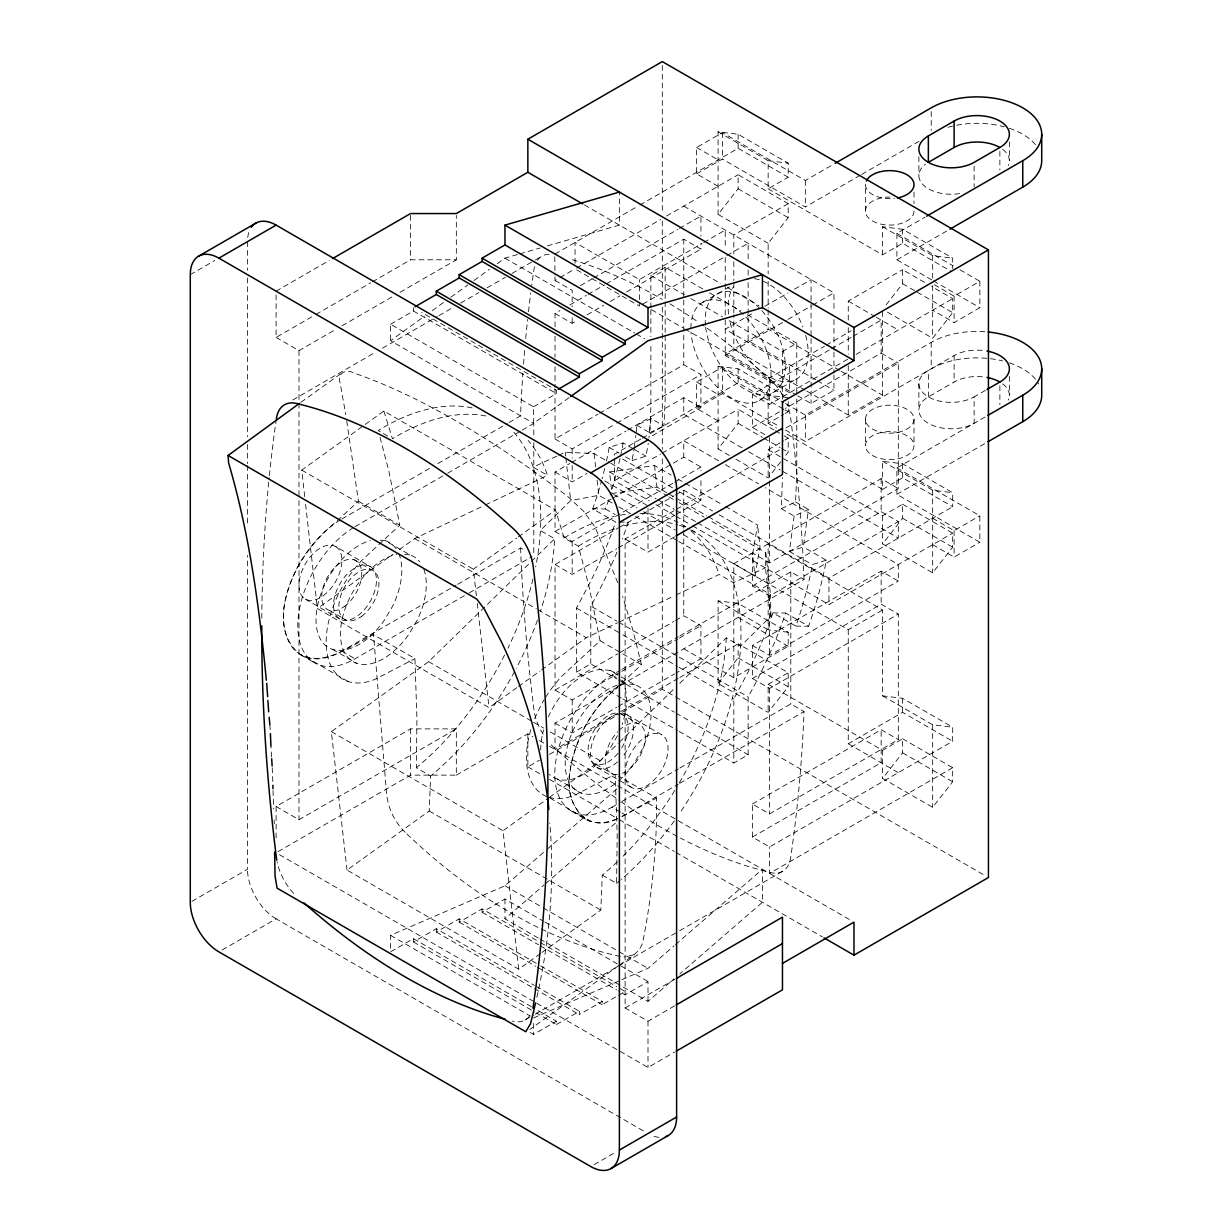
<?xml version="1.0" encoding="UTF-8"?>
<svg xmlns="http://www.w3.org/2000/svg" width="1232" height="1232" viewBox="0 0 1232 1232"><rect width="100%" height="100%" fill="white"/><g stroke="black" fill="none" stroke-linecap="round" stroke-linejoin="round"><path stroke-width="0.75" stroke-dasharray="5 3.75" d="M679.756 683.283L726.326 637.853L740.632 646.122L770.939 616.185L765.457 567.86L765.734 552.691L710.741 520.936M679.895 767.998L790.805 703.965L804.003 711.588L803.757 718.641A1753.968 1012.658 60 0 1 790.79 856.918A40.471 23.362 60 0 1 769.584 872.348L752.29 867.682A543.112 313.575 60 0 1 680.464 838.053M540.386 953.583L518.672 969.184L347.039 870.085L429.198 810.995L430.646 776.006L416.339 767.752L416.94 718.995L414.938 658.596L373.542 634.696C350.304 645.245 320.351 671.163 295.095 650.681C284.407 639.177 282.374 623.007 283.961 607.961C288.966 573.804 309.463 543.558 335.843 521.968M541.926 952.459L600.831 910.094L602.294 875.105A222.515 128.467 -60 0 0 617.879 861.276M602.294 875.105L616.601 883.359L617.201 834.603L615.184 774.204L575.667 794.763A80.912 46.724 -60 0 1 548.409 797.15M636.313 431.816L636.821 425.225L651.066 418.572L663.94 426.01L665.172 399.368L665.172 334.257M636.821 425.225L649.695 432.663L650.866 407.361L650.866 344.298M651.066 418.572L648.941 437.945M794.163 516.069L789.389 551.443L803.341 547.008L808.408 509.417L794.163 516.069L781.288 508.647L782.459 477.6M781.288 508.647L795.533 501.978L796.765 475.336L796.765 396.827M634.449 446.384L635.835 435.45M683.483 534.78L755.016 576.068L752.567 554.523L757.526 524.986L724.308 505.813M755.016 576.068L759.975 546.531L757.526 524.986M632.925 448.617L623.115 442.95L609.162 447.385L608.423 451.651A298.421 172.295 -60 0 1 606.452 461.03M623.115 442.95L622.268 447.786A318.657 183.984 -60 0 1 620.389 456.779M625.502 456.826L632.047 460.599L634.218 448.202M632.047 460.599L645.999 456.163L648.278 443.197M826.241 560.221L812.273 564.656L811.534 568.922A298.421 172.295 -60 0 1 797.982 620.035L795.841 626.087L772.957 612.874L769.03 624.008A298.421 172.295 -60 0 1 746.546 674.997L733.825 698.914L733.825 762.993L748.132 754.739L748.132 696.927A318.657 183.984 -60 0 0 781.565 624.763L785.693 613.043L808.577 626.256L810.918 619.634A318.657 183.984 -60 0 0 825.394 565.041L826.241 560.221L803.341 547.008M536.829 997.381C549.765 940.355 554.77 881.265 549.811 822.945M621.205 697.974L576.484 672.148L576.484 608.084L589.204 584.153A298.421 172.295 -60 0 0 611.688 533.163L615.615 522.029L592.731 508.816L594.871 502.779A298.421 172.295 -60 0 0 601.601 480.495M592.731 508.816L605.466 508.985L607.807 502.363A318.657 183.984 -60 0 0 609.594 496.866M617.448 735.735L609.455 749.41A60.691 35.035 -60 0 1 549.364 774.358M768.152 243.289L718.087 214.383L738.122 188.773L738.122 174.744L788.187 203.65L788.187 217.679L768.152 243.289L768.152 273.827M729.39 455.44L718.087 448.925L738.122 423.315L738.122 409.286L773.65 429.783M886.116 304.828L902.609 283.745L902.609 269.716L925.217 282.759M735.858 459.182L768.152 477.816L781.119 461.261M785.831 455.239L788.187 452.221L788.187 438.176L781.719 434.449M887.425 312.143L932.655 338.261L952.675 312.651L952.675 298.621L931.685 286.486M718.087 683.452L738.122 657.857L738.122 643.812L788.187 672.718L788.187 686.763L768.152 712.358L718.087 683.452L718.087 600.877L738.122 603.357L788.187 632.247L788.187 646.292L733.825 677.677L683.76 648.771M902.609 504.242L952.675 533.148L952.675 547.193L932.655 572.788L882.589 543.882L902.609 518.287L902.609 504.242L882.589 515.808L768.152 449.742L768.152 477.816M902.609 738.784L952.675 767.69L952.675 781.735L932.655 807.33L882.589 778.424L902.609 752.829L902.609 738.784L882.589 750.35L768.152 684.284L768.152 712.358M612.135 503.01L598.814 495.31L570.678 500.562L540.371 530.499L554.677 538.754A222.515 128.467 -60 0 1 540.417 611.426M347.039 870.085L331.346 731.654L428.644 661.676L530.022 562.808M531.392 561.469L554.677 538.754M549.333 797.427L600.292 760.775L618.11 743.404M619.48 742.08L674.274 688.626M620.558 684.237C593.254 706.167 574.358 738.168 569.738 772.957C563.809 801.847 585.708 835.05 617.309 818.803M621.96 682.944L641.456 664.664L632.771 629.706L622.637 596.534M380.072 437.375L388.865 471.178L399.815 525.155L361.946 560.252A80.912 46.724 -60 0 0 326.588 649.972A80.912 46.724 -60 0 0 375.421 679.155L414.938 658.596M365.273 424.409L383.876 411.041L555.524 510.14L564.102 537.922L578.393 546.176L589.127 586.802L600.076 640.763L562.208 675.86A80.912 46.724 -60 0 0 545.021 698.282M337.245 520.674L358.435 501.255L346.331 418.264M531.516 1006.821L413.413 938.645L390.529 951.859L390.529 935.334L504.966 885.793L545.514 850.665M546.962 849.402L617.94 787.941M538.23 938.029L504.966 918.826L544.067 884.946M545.514 883.698L617.94 820.974M533.564 1017.925L648.001 968.367L674.073 945.791M675.521 944.528L762.439 869.268L762.439 902.301L679.864 973.804M539.893 938.984L648.001 1001.4L674.073 978.824M353.168 372.772C345.807 368.199 336.598 374.282 340.109 382.798L345.761 414.537M619.819 964.81C629.013 958.08 641.887 952.105 643.32 939.277C652.313 892.8 657.118 845.46 656.579 798.105L618.495 776.114M533.795 434.942L533.795 423.454L390.529 340.725L424.547 316.177M432.278 310.603L444.66 301.671M450.835 297.205L467.852 284.931M474.043 280.465L489.504 269.3M497.235 263.725L504.966 258.15L517.887 254.423M569.138 397.643L533.564 423.315L533.564 406.791L390.529 324.216L390.529 340.725M300.947 402.325L342.804 372.218M304.735 496.665L301.717 470.116L363.733 425.533M516.855 687.656L489.042 707.661L317.409 608.562L393.085 554.138M399.26 549.688L414.707 538.584L483.683 505.751M476.368 595.764L473.365 569.215L516.778 538.014M518.318 536.89L555.524 510.14M518.395 686.547L540.016 671.009M541.556 669.885L586.355 637.683L617.401 622.899M518.672 969.184L502.995 830.753L547.778 798.536M618.264 965.934L529.914 1029.398M190.282 274.659L214.799 260.506M276.107 291.183L329.221 260.506M276.107 294.879L276.107 337.429L314.283 315.392M315.946 314.422L370.724 282.806M372.372 281.835L410.564 259.798L456.333 259.798L456.333 215.4M276.107 337.429L298.991 350.643L335.427 329.606M342.049 325.772L393.393 296.142M400.015 292.307L456.333 259.798M390.529 324.216L413.413 311.003L556.464 393.578L556.464 390.282L421.729 312.497M718.087 186.294L696.634 173.912L696.634 147.486L722.383 132.625L805.343 180.519L833.494 164.272M292.785 400L375.837 352.044M382.49 348.209L437.298 316.562M438.962 315.608L452.252 307.938M460.552 303.134L478.832 292.585M487.133 287.795L505.413 277.246M512.05 273.412L533.641 260.938M535.304 259.983L541.957 256.148M555.031 254.023L638.253 205.96M639.885 205.02L738.122 148.317L788.187 177.223L788.187 163.178L738.122 134.273L718.087 131.793L718.087 214.383M696.634 173.912L722.383 159.051L805.343 206.945L859.998 175.391M554.985 276.815L555.031 280.449L558.327 278.54M559.975 277.585L574.836 269.007M576.484 268.052L660.66 219.465M666.527 216.062L738.122 174.744M580.441 285.593L591.991 278.925M593.639 277.97L677.816 229.368M679.463 228.413L700.931 216.031L700.931 236.221M718.087 131.793L768.152 160.699L768.152 188.773L788.187 177.223M555.031 326.788L555.031 313.482L559.975 310.618M569.877 304.905L586.386 295.372M588.034 294.417L604.542 284.9M606.19 283.945L683.76 239.162L700.931 249.064L700.931 243.566M575.051 263.217L575.051 242.458L639.423 279.618L702.132 243.412M703.78 242.458L725.248 230.076L725.248 248.941M650.866 307.985L650.866 275.491L665.172 267.236L702.995 289.073M555.031 313.482L572.187 323.385L577.146 320.536M587.048 314.807L603.557 305.29M610.148 301.47L620.05 295.757M626.657 291.938L700.931 249.064M788.187 203.65L733.825 235.019L733.825 254.023M861.661 174.436L919.626 140.972M642.719 304.135L725.248 256.502L725.248 315.731M726.88 255.548L748.132 243.289L748.132 262.385M702.64 302.41L730.022 286.609M533.564 406.791L556.464 393.578M341.803 519.057L431.215 467.452M437.837 463.617L507.368 423.485M509.016 422.53L520.612 415.831L520.843 408.778A1753.968 1012.658 60 0 1 522.876 373.373M355.001 526.68L446.061 474.104M447.709 473.15L520.551 431.092M522.214 430.137L533.795 423.454M751.643 313.929L725.248 329.175L789.604 366.335L789.604 392.762L725.248 355.601L725.248 317.64M764.856 306.306L787.956 292.954M794.563 289.15L811.072 279.618L811.072 336.613M931.731 279.91L896.896 259.798L896.896 233.372L925.047 217.125M555.031 389.558L555.031 439.008L597.936 414.229M599.584 413.274L683.76 364.687L700.931 374.59L700.931 407.623L649.757 437.16M768.152 188.773L882.589 254.839L902.609 243.289L951.058 271.256M839.469 370.339L768.152 329.175L725.248 353.938L796.211 394.918M725.248 355.601L786.309 320.335M787.956 319.381L811.072 306.044M812.704 305.105L833.956 292.831L833.956 311.942M896.896 259.798L948.24 230.153M555.031 439.008L572.187 448.91L615.107 424.147M616.755 423.192L700.931 374.59M718.087 420.836L696.634 408.454L696.634 382.028L722.383 367.167L783.768 402.602M848.263 320.089L848.263 301.085L902.609 269.716M672.872 483.283L572.187 541.418L555.031 531.5L555.031 472.041L569.877 463.463M571.525 462.508L625.995 431.061M627.642 430.107L683.76 397.72L700.931 407.623M729.159 320.69L782.459 351.474L796.765 343.204L796.765 394.918M640.732 439.085L614.398 454.285L614.398 480.711L649.326 500.87M642.38 438.13L738.122 382.844L783.336 408.962M696.634 408.454L722.383 393.593L778.793 426.164M555.031 472.041L572.187 481.943L587.048 473.381M684.746 328.913L769.584 377.901L824.531 346.161M826.164 345.237L851.143 330.807M764.903 434.65L752.413 427.442L752.413 394.409L829.998 349.626M831.646 348.671L851.451 337.245M853.098 336.29L881.157 320.089L881.157 353.122L785.431 408.393M614.398 480.711L660.475 454.1M662.123 453.145L738.122 409.286M759.282 400.523L796.473 379.056M934.303 284.7L954.107 296.142L979.856 281.266L979.856 307.692L954.107 322.568L932.655 310.171M340.325 519.935A80.881 44.876 -58.1 0 0 300.716 561.392C284.731 588.573 271.41 632.278 300.716 654.839A80.881 48.464 -61.9 0 0 341.803 651.189L456.04 585.246M457.703 584.291L520.612 547.963L525.556 550.827M752.413 394.409L769.584 404.327L847.816 359.143M856.132 354.354L952.675 298.621M555.031 531.5L611.149 499.099M612.797 498.144L683.76 457.18L700.931 467.082L700.931 470.763M752.413 427.442L783.783 409.332M353.522 527.558A80.912 46.724 -60 0 0 297.79 626.641A80.912 46.724 -60 0 0 355.001 658.812L467.575 593.824M469.238 592.869L532.147 556.541M718.087 448.925L718.087 366.335L768.152 395.241L768.152 423.315L783.552 414.429M785.092 413.536L788.187 411.75L788.187 397.72L768.152 395.241M674.52 482.328L700.931 467.082M797.859 395.872L811.072 403.495L833.956 390.282L833.956 374.99M785.431 403.557L805.343 415.061L931.223 342.388A64.726 37.376 0 0 1 986.385 331.839M786.093 427.827L898.313 363.024L898.313 488.55L769.584 562.885L752.413 552.968L752.413 586.001L769.584 595.918L898.313 521.583L898.313 538.107L781.889 470.886M620.05 672.333L572.187 699.976L555.031 690.059L555.031 564.533L617.74 528.328M619.388 527.373L673.858 495.926M675.506 494.971L683.76 490.213L700.931 500.115L700.931 478.093M768.152 449.742L783.552 440.856M785.092 439.963L788.187 438.176M674.566 1005.882L648.001 1021.22L625.117 1008.007L625.117 538.923L674.797 510.248M676.46 509.293L780.795 449.049M555.031 564.533L572.187 574.451L616.755 548.717M618.402 547.763L674.52 515.361M676.168 514.406L700.931 500.115M806.791 391.114L848.263 415.061L882.589 395.241L882.589 311.265M785.431 429.983L805.343 441.487L954.107 355.601A32.371 18.68 0 0 1 985.369 350.766M625.117 538.923L648.001 552.136L674.566 536.813M985.4 390.39L974.127 396.889L974.127 423.315A32.371 18.68 0 0 1 928.358 423.315A32.371 18.68 0 0 1 928.358 396.889L954.107 382.028A32.371 18.68 0 0 1 985.369 377.192M276.107 837.96L276.107 806.498L410.564 728.882L456.333 728.882L456.333 775.128L410.564 775.128L276.107 852.744M896.896 467.914L979.856 515.808L979.856 542.234L896.896 494.34L896.896 467.914L986.324 416.277M733.825 677.677L733.825 563.717L881.157 478.647L898.313 488.55M276.107 806.498L298.991 819.711L456.333 728.882M882.589 489.381L902.609 477.816L952.675 506.722L952.675 492.692L902.609 463.786L882.589 461.307L882.589 489.381L784.738 432.894M576.484 672.148L590.79 663.894L617.016 679.032M555.031 690.059L617.74 653.853M619.388 652.898L673.858 621.452M675.506 620.497L683.76 615.738L700.931 625.64L700.931 658.689L676.168 672.98M191.915 901.362L247.493 869.268L247.493 555.447M896.896 494.34L986.324 442.704M752.413 586.001L881.157 511.68L898.313 521.583M620.25 811.95L612.011 807.191A80.912 46.724 -60 0 1 554.8 774.158A80.912 46.724 -60 0 1 612.011 675.059L620.281 670.285M621.944 669.33L678.231 636.821M679.895 635.866L790.805 571.833L804.003 579.456L619.388 685.931M621.698 671.378L677.816 638.992M679.463 638.037L700.931 625.64M456.333 775.128L527.85 733.825L532.84 736.721M678.154 678.432L555.031 749.518L555.031 723.092L617.74 686.886M719.18 514.776L828.951 578.162L952.675 506.722M555.031 723.092L572.187 733.009L616.755 707.276M618.402 706.321L674.52 673.935M679.818 677.477L738.122 643.812M527.85 733.825L527.85 766.874L539.462 760.159M549.426 754.4L620.805 713.205M622.468 712.235L662.308 689.242L673.95 695.957M222.16 949.964L276.107 918.826L644.675 1131.623M788.187 632.247L768.152 629.783L768.152 543.897L882.589 609.963L882.589 695.849L902.609 698.328L952.675 727.219L952.675 741.264L769.584 846.969L752.413 837.067L752.413 804.034L769.584 813.936L898.313 739.616L898.313 614.09L769.584 688.411L752.413 678.493L752.413 645.46L881.157 571.14L898.313 581.057L898.313 564.533L765.257 487.718M932.655 518.287L954.107 530.669L979.856 515.808M692.569 525.848L828.951 604.589L952.675 533.148M752.413 645.46L769.584 655.378L898.313 581.057M932.655 544.713L954.107 557.095L979.856 542.234M752.413 678.493L881.157 604.173L898.313 614.09M733.825 563.717L848.263 629.783L882.589 609.963M768.152 684.284L788.187 672.718M612.011 807.191L620.281 802.417M621.944 801.462L678.231 768.968M621.898 816.616A80.881 44.876 -58.1 0 0 625.209 814.814L678.185 784.23M679.833 783.275L804.003 711.588M413.413 938.645L413.413 941.941L436.297 928.728L534.442 985.384M436.297 928.728L436.297 932.039L459.197 918.826L539.031 964.918M459.197 918.826L459.197 922.121L482.082 908.908L538.63 941.556M482.082 908.908L482.082 912.219L504.966 899.006L543.22 921.089M848.263 629.783L848.263 743.743L902.609 712.358L952.675 741.264M752.413 804.034L881.157 729.698L898.313 739.616M752.413 837.067L881.157 762.731L881.157 729.698M952.675 767.69L769.584 873.396L769.584 846.969M525.186 1019.927L533.502 1015.122M535.165 1014.167L678.016 931.685M679.679 930.73L782.659 871.27M530.237 1032.508L533.564 1034.433L556.464 1021.22L556.464 1024.531L536.505 1012.997M556.464 1024.531L579.348 1011.318L579.348 1014.614L602.232 1001.4L602.232 1004.711L616.939 996.211M618.572 995.271L625.117 991.498L618.464 987.648M648.001 1001.4L648.001 981.581L625.117 994.794L618.464 990.959M625.117 1008.007L674.797 979.317M536.767 1003.248L648.001 1067.466L674.566 1052.128M594.055 1164.687L615.307 1152.413M622.222 816.215L656.579 798.105M485.408 504.92L547.501 475.383A222.515 128.467 -60 0 0 528.158 440.517M619.126 622.083L674.304 595.811M676.029 594.994L719.149 574.482L733.456 582.736L765.457 567.86M649.695 432.663L663.94 426.01M556.787 456.148L533.194 467.113L547.501 475.383M558.466 455.378L565.211 452.236L594.086 453.592L609.085 462.246M633.772 954.785L623.946 957.033M519.735 253.884L540.032 248.017M547.408 245.892L619.388 225.117L619.388 192.084M666.943 492.831L656.979 487.071L611.965 493.478L609.532 471.933L654.546 465.527L671.147 475.121M619.249 522.075L628.351 522.199L624.224 533.918A318.657 183.984 -60 0 1 622.314 538.908M772.957 612.874L785.693 613.043M795.841 626.087L808.577 626.256M380.18 540.17L385.323 540.694L409.794 554.831A60.691 35.035 -60 0 1 419.773 561.854M404.65 554.308L409.794 554.831M618.864 780.641A60.691 35.035 -60 0 0 633.941 763.547L641.934 749.857A60.691 35.035 -60 0 0 634.526 684.576L610.056 670.439L600.4 669.453A60.691 35.035 -60 0 0 548.348 716.916M634.526 684.576L624.886 683.591A60.691 35.035 -60 0 0 565.38 759.066A60.691 35.035 -60 0 0 617.478 781.827M768.152 160.699L788.187 163.178M882.589 254.839L882.589 226.765L902.609 229.244L952.675 258.15L952.675 268.684M882.589 226.765L932.655 255.671L952.675 258.15M718.087 366.335L738.122 368.815L784.953 395.857M882.589 461.307L932.655 490.213L952.675 492.692M882.589 695.849L932.655 724.755L952.675 727.219M896.896 233.372L953.306 265.943M959.944 269.777L979.856 281.266M933.394 280.881L979.856 307.692M696.634 147.486L718.087 159.867M738.122 188.773L788.187 217.679M902.609 283.745L915.53 291.214M917.147 292.138L952.675 312.651M683.76 206.114L833.956 292.831M848.263 301.085L874.581 316.285M876.214 317.24L898.313 329.991M881.157 353.122L898.313 363.024M584.445 204.928L720.859 283.683M727.511 287.533L759.112 305.782M709.586 292.877L740.832 310.926M747.408 314.714L796.765 343.204M841.117 371.294L882.589 395.241M650.866 275.491L684.176 294.725M690.844 298.575L722.491 316.84M815.8 379.795L748.132 340.725L748.132 281.497M817.447 380.75L833.956 390.282M805.143 390.159L733.825 348.995L733.825 314.807M651.497 309.725L683.082 327.943M576.699 269.839L639.423 306.044L639.423 279.618M784.953 409.886L788.187 411.75M555.031 280.449L572.187 290.352L572.187 306.876M504.966 258.15L634.696 333.04M636.359 334.011L644.675 338.815M696.634 382.028L718.087 394.409M768.152 423.315L776.453 428.105M775.267 430.723L780.102 433.525M738.122 423.315L762.346 437.298M763.948 438.238L780.102 447.555M781.719 448.494L788.187 452.221M902.609 518.287L952.675 547.193M741.972 447.847L683.76 414.229L683.76 397.72M748.625 451.682L780.226 469.931M795.533 501.978L808.408 509.417M718.687 460.83L683.76 440.656L683.76 457.18M725.34 464.664L758.604 483.868M634.557 449.557L645.999 456.163M677.8 478.955L722.645 504.858M609.162 447.385L618.972 453.053M789.389 551.443L812.273 564.656M622.714 459.089L672.61 487.887M679.263 491.737L712.527 510.941M668.606 493.786L706.814 515.838M708.477 516.809L759.975 546.531M610.749 463.217L667.405 495.926M669.068 496.896L677.4 501.701M679.078 502.656L704.073 517.101M609.532 471.933L656.102 498.821M657.765 499.792L674.397 509.386M676.06 510.356L696.018 521.875M697.682 522.83L752.567 554.523M655.978 504.72L674.274 515.284M675.937 516.239L690.906 524.878M685.808 526.788L681.034 524.047A222.515 128.467 -60 0 1 685.408 526.819M692.168 530.468L695.341 532.301M604.835 480.973L648.001 505.89L648.001 552.136M613.628 494.448L636.913 507.892M643.566 511.727L675.167 529.976M618.803 506.86L633.802 515.515M635.466 516.47L677.138 540.525M678.801 541.495L770.462 594.409L770.939 616.185M605.466 508.985L615.276 514.653M718.087 600.877L768.152 629.783M788.187 646.292L738.122 617.386L738.122 603.357M387.68 436.066L378.147 430.569A222.515 128.467 -60 0 1 472.364 407.915M738.122 657.857L788.187 686.763M902.609 752.829L952.675 781.735M848.263 743.743L898.313 772.649M616.955 552.213A318.657 183.984 -60 0 1 590.79 606.082L617.016 621.236M618.649 622.175L677.646 656.24M679.294 657.18L748.132 696.927M576.484 608.084L621.205 633.895M622.853 634.85L677.508 666.404M679.171 667.359L733.825 698.914M358.435 501.255L399.815 525.155M600.076 640.763L641.456 664.664M301.717 470.116L473.365 569.215M414.707 538.584L536.351 608.824M538.03 609.778L586.355 637.683M675.613 696.927L985.107 875.613M612.011 675.059L620.25 679.818M621.898 680.772L625.209 682.682A80.881 48.464 -61.9 0 0 619.249 686.486M618.649 679.987L674.381 712.158M676.014 713.097L748.132 754.739M622.853 698.929L677.508 730.484M679.171 731.438L733.825 762.993M335.612 546.515A30.338 17.525 -60 0 1 326.003 593.516A30.338 17.525 -60 0 1 299.715 578.347A30.338 17.525 -60 0 1 335.612 546.515L370.17 566.474A30.338 17.525 -60 0 1 360.56 613.474A30.338 17.525 -60 0 1 334.272 598.305A30.338 17.525 -60 0 1 370.17 566.474M627.18 714.853L661.738 734.796A30.338 17.525 -60 0 1 652.128 781.812A30.338 17.525 -60 0 1 625.841 766.627A30.338 17.525 -60 0 1 661.738 734.796M354.061 559.744L371.232 569.661M620.435 713.544L637.606 723.446M428.644 661.676L531.978 721.336M533.641 722.291L543.635 728.066M550.304 731.916L600.292 760.775M329.406 610.425L346.577 620.327M595.78 764.21L612.951 774.127M305.274 599.075L339.832 619.018M596.842 767.397L631.4 787.356M539.493 740.555L547.824 745.36M549.487 746.33L852.313 921.166M341.803 651.189L355.001 658.812M621.898 812.904L625.209 814.814M332.486 649.295L356.957 663.432M557.218 779.04L581.689 793.177M527.85 766.874L542.835 775.513M549.487 779.363L617.725 818.756M619.388 819.727L674.274 851.404M675.937 852.375L822.36 936.89M305.936 657.149L348.148 681.527M550.026 798.074L590.621 821.513M300.716 654.839L314.545 662.816M571.556 811.195L585.385 819.188A80.881 44.876 -58.1 0 0 620.235 817.432M331.346 731.654L502.995 830.753M429.198 810.995L600.831 910.094M504.966 885.793L541.556 906.906M543.22 907.876L648.001 968.367M544.883 922.044L648.001 981.581M540.294 942.511L616.801 986.693M482.082 912.219L538.63 944.867M540.294 945.822L616.801 989.989M540.694 965.873L602.232 1001.4M459.197 922.121L535.704 966.288M537.368 967.259L602.232 1004.711M536.105 986.339L579.348 1011.318M436.297 932.039L532.778 987.725M534.442 988.68L579.348 1014.614M279.418 854.669L535.104 1002.278M538.168 1010.656L556.464 1021.22M413.413 941.941L534.842 1012.042M390.529 935.334L530.237 1016M585.385 819.188C557.48 795.98 571.448 753.491 585.385 725.756A80.881 48.464 -61.9 0 1 617.756 687.564M405.22 832.293C393.994 821.544 387.279 806.39 386.34 790.898L373.542 634.696M617.709 582.613L595.195 527.311L583.521 511.188L568.229 496.943A532.332 190.56 45.7 0 0 473.889 431.539A633.787 226.873 45.7 0 0 437.576 410.579A532.332 190.56 45.7 0 0 353.168 372.772M383.876 411.041L392.454 438.823A222.515 128.467 -60 0 1 486.671 416.17M765.734 552.691L770.462 594.409M654.546 465.527L656.979 487.071M594.086 453.592L595.58 466.866M597.089 480.141L598.814 495.31M565.211 452.236L565.627 455.963M565.842 457.811L570.678 500.562M477.231 603.357L489.042 707.661M305.582 504.258L317.409 608.562M269.839 724.632L270.332 731.839M271.548 756.879L270.932 746.038M272.241 767.813L272.873 783.598M273.027 790.544L273.735 808.962M274.151 820.019L274.289 823.7M804.003 579.456L803.757 572.11A1753.968 1012.658 60 0 0 790.79 418.865A40.471 23.362 60 0 0 787.202 404.589M520.612 547.963L520.843 555.309A1753.968 1012.658 60 0 0 533.81 708.554A40.471 23.362 60 0 0 544.76 736.767M554.785 256.81L554.97 274.998M1009.362 141.819L1009.362 160.699M1009.362 376.361L1009.362 395.241M999.876 151.259L999.876 170.139M999.876 385.801L999.876 404.681M974.127 166.12L974.127 186.894M954.107 296.142L954.107 322.568M954.107 355.601L954.107 382.028M954.107 530.669L954.107 557.095M932.655 255.671L932.655 278.139M932.655 285.639L932.655 338.261M932.655 490.213L932.655 572.788M932.655 724.755L932.655 807.33M931.223 111.619L931.223 130.5M931.223 342.388L931.223 368.815A64.726 37.376 0 0 1 1002.632 360.93M928.358 396.889L928.358 370.462A32.371 18.68 0 0 0 928.358 396.889A32.371 18.68 0 0 0 974.127 396.889M918.872 156.695L918.872 175.56M918.872 383.676L918.872 410.102M914.005 192.207L914.005 203.526M914.005 419.188A24.27 14.014 0 0 1 877.6 431.323A24.27 14.014 0 0 1 877.6 407.053A24.27 14.014 0 0 1 914.005 419.188L914.005 445.614A24.27 14.014 0 0 1 877.6 457.75A24.27 14.014 0 0 1 877.6 433.479A24.27 14.014 0 0 1 914.005 445.614M902.609 229.244L902.609 243.289M902.609 463.786L902.609 477.816M902.609 698.328L902.609 712.358M882.589 515.808L882.589 543.882M882.589 750.35L882.589 778.424M881.157 478.647L881.157 511.68M881.157 571.14L881.157 604.173M914.005 211.072A24.27 14.014 0 0 1 889.735 225.086A24.27 14.014 0 0 1 865.465 211.072L865.465 184.646A24.27 14.014 0 0 0 894.478 198.398M865.465 419.188L865.465 445.614M848.263 327.681L848.263 354.277M848.263 365.673L848.263 415.061M833.956 319.581L833.956 350.15M833.956 352.059L833.956 373.08M828.951 578.162L828.951 604.589M811.072 338.523L811.072 403.495M805.343 180.519L805.343 206.945M805.343 415.061L805.343 441.487M790.805 571.833L790.805 703.965M782.459 351.474L782.459 399.245M769.584 377.901L769.584 404.327M769.584 437.36L769.584 479.202M769.584 481.096L769.584 562.885M769.584 595.918L769.584 655.378M769.584 688.411L769.584 813.936M768.152 281.45L768.152 308.169M768.152 310.079L768.152 329.175M748.132 270.039L748.132 279.587M738.122 134.273L738.122 148.317M738.122 368.815L738.122 382.844M733.825 261.615L733.825 280.619M733.825 282.513L733.825 312.897M722.383 132.625L722.383 159.051M722.383 367.167L722.383 393.593M683.76 239.162L683.76 298.113M683.76 300.023L683.76 364.687M683.76 490.213L683.76 528.251M683.76 530.145L683.76 615.738M665.172 267.236L665.172 299.792M665.172 301.701L665.172 332.347M662.308 65.435L662.308 213.228M662.308 220.913L662.308 299.607M662.308 307.276L662.308 449.31M662.308 458.92L662.308 493.462M662.308 501.131L662.308 689.242M650.866 309.894L650.866 336.644M648.001 1021.22L648.001 1067.466M590.79 606.082L590.79 663.894M572.187 317.887L572.187 323.385M572.187 448.91L572.187 458.088M572.187 465.434L572.187 481.943M572.187 541.418L572.187 574.451M572.187 699.976L572.187 733.009M555.031 336.305L555.031 357.218M555.031 366.736L555.031 387.649M533.795 442.596L533.795 555.586M533.564 1023.422L533.564 1034.433M504.966 899.006L504.966 918.826M413.413 307.692L413.413 311.003M410.564 215.4L410.564 259.798M410.564 728.882L410.564 775.128M298.991 350.643L298.991 498.667M298.991 500.592L298.991 819.711M247.493 241.626L247.493 270.332M247.493 277.985L247.493 436.806M247.493 444.459L247.493 463.602M247.493 465.511L247.493 526.742M865.465 211.072A24.27 14.014 0 0 1 889.735 197.058M947.916 127.312A64.726 37.376 0 0 1 954.862 125.572M956.648 125.217A64.726 37.376 0 0 1 1004.357 126.834M1009.362 128.328A64.726 37.376 0 0 1 1037.821 147.932M959.62 193.609A32.371 18.68 0 0 1 924.339 185.94A32.371 18.68 0 0 1 925.571 164.195M805.636 335.35A56.641 32.694 60 0 1 780.395 381.104A56.641 32.694 60 0 1 729.467 319.627M728.559 314.037A56.641 32.694 60 0 1 733.471 286.84M754.461 278.632A56.641 32.694 60 0 1 802.833 326.896M761.807 310.633A56.641 32.694 60 0 1 769.43 394.04A56.641 32.694 60 0 1 705.659 327.25M705.474 325.402A56.641 32.694 60 0 1 760.591 309.324M1002.663 149.318A32.371 18.68 0 0 1 1008.253 165.535M1002.663 383.86A32.371 18.68 0 0 1 1008.253 400.077M1009.362 362.87A64.726 37.376 0 0 1 1038.73 384.014M619.989 458.581A318.657 183.984 -60 0 1 610.163 495.033M690.906 328.343A56.641 32.694 60 0 1 750.119 321.922A56.641 32.694 60 0 1 752.69 402.864A56.641 32.694 60 0 1 691.029 331.855M604.696 468.56A298.421 172.295 -60 0 1 602.078 478.786M534.549 266.682A40.456 23.362 60 0 0 533.81 270.501A1753.968 1012.658 60 0 0 531.731 285.408M537.398 260.368A40.456 23.362 60 0 1 551.228 254.346M551.228 744.821A40.471 23.362 60 0 0 555.031 748.471L572.326 763.778A543.112 313.575 60 0 0 620.004 800.954M782.659 395.118A40.471 23.362 60 0 0 769.584 378.948L752.29 363.64A543.112 313.575 60 0 0 701.593 324.355M622.745 713.482A30.338 17.525 -60 0 1 622.745 756.386M617.555 761.853A30.338 17.525 -60 0 1 590.559 753.522A30.338 17.525 -60 0 1 617.555 713.99M677.169 836.312A543.112 313.575 60 0 1 621.513 802.017M572.326 259.736A543.112 313.575 60 0 1 662.308 299.345M669.869 303.796A543.112 313.575 60 0 1 698.575 322.276M276.107 918.826A40.456 23.362 60 0 1 247.493 869.268M261.8 618.202A1753.968 1012.658 60 0 1 269.177 477.569M269.377 475.66A1753.968 1012.658 60 0 1 276.338 419.142M523.538 364.148A1753.968 1012.658 60 0 1 524.894 347.624M525.71 338.507A1753.968 1012.658 60 0 1 527.635 319.381M528.482 311.788A1753.968 1012.658 60 0 1 530.761 292.908M293.755 893.462A40.456 23.362 60 0 1 277.077 861.861M529.745 1015.707A40.456 23.362 60 0 1 512.373 1021.066M247.74 237.453A40.456 23.362 60 0 1 249.665 230.245M658.951 1137.336A40.456 23.362 60 0 1 651.728 1135.411M385.323 540.694A60.691 35.035 -60 0 1 397.135 550.427M398.691 553.461A60.691 35.035 -60 0 1 392.715 605.975L384.723 619.665A60.691 35.035 -60 0 1 316.747 628.582A60.691 35.035 -60 0 1 370.37 540.632M546.762 796.55A80.912 46.724 -60 0 1 530.961 729.344M534.688 718.795A80.912 46.724 -60 0 1 544.02 699.945M620.297 956.463A532.332 332.948 64.5 0 1 529.591 923.199A633.787 396.396 64.5 0 1 493.277 902.224M493.077 902.117A532.332 332.948 64.5 0 1 405.035 832.185M621.867 680.187A60.691 35.035 -60 0 1 622.098 724.508M540.725 750.011A60.691 35.035 -60 0 1 543.605 729.975M610.056 670.439A60.691 35.035 -60 0 1 617.91 675.136M619.003 730.453A28.321 16.355 -60 0 1 645.229 735.196A28.321 16.355 -60 0 1 622.499 773.296M617.448 774.589A28.321 16.355 -60 0 1 605.251 760.144A28.321 16.355 -60 0 1 617.771 731.685M423.823 569.23A60.691 35.035 -60 0 1 417.201 620.112L409.209 633.787A60.691 35.035 -60 0 1 341.048 641.733A60.691 35.035 -60 0 1 396.642 554.338M537.46 620.112A222.515 128.467 -60 0 1 516.3 668.268M514.514 671.625A222.515 128.467 -60 0 1 430.646 776.006M690.967 531.007A222.515 128.467 -60 0 1 719.149 574.482M726.326 637.853A222.515 128.467 -60 0 1 676.722 787.263M674.751 790.513A222.515 128.467 -60 0 1 622.252 857.041M564.102 537.922A222.515 128.467 -60 0 1 614.214 516.439M620.374 515.161A222.515 128.467 -60 0 1 629.044 513.913M640.101 513.359A222.515 128.467 -60 0 1 678.016 522.368M690.782 529.837A222.515 128.467 -60 0 1 679.741 813.105M674.32 820.851A222.515 128.467 -60 0 1 621.097 879.571M619.973 880.541A222.515 128.467 -60 0 1 616.601 883.359M578.393 546.176A222.515 128.467 -60 0 1 618.094 527.573M624.07 525.818A222.515 128.467 -60 0 1 677.785 524.817M679.463 525.325A222.515 128.467 -60 0 1 689.212 529.082M513.852 432.263A222.515 128.467 -60 0 1 535.658 566.951M533.009 578.932A222.515 128.467 -60 0 1 507.984 648.14M504.612 654.947A222.515 128.467 -60 0 1 416.339 767.752M617.971 753.306A28.321 16.355 -60 0 1 588.095 751.243A28.321 16.355 -60 0 1 616.739 713.035A28.321 16.355 -60 0 1 620.158 750.38M361.346 616.539A28.321 16.355 -60 0 0 374.898 571.848A28.321 16.355 -60 0 0 340.463 596.596A28.321 16.355 -60 0 0 361.346 616.539M344.175 606.621A28.321 16.355 -60 0 0 357.727 561.931A28.321 16.355 -60 0 0 323.308 586.694A28.321 16.355 -60 0 0 344.175 606.621"/><path stroke-width="1.5" d="M535.581 1002.894L530.576 1023.669L525.741 1031.723L277.092 888.164L275.059 876.152L274.597 852.02M299.391 403.434L228.074 455.47L228.628 462.97C249.341 533.687 259.367 607.006 266.328 680.203M570.678 396.535L648.001 340.725L762.439 307.692L853.976 360.545L853.976 327.512L527.85 139.231L527.85 172.264L456.333 213.552L410.564 213.552L332.532 258.597M198.66 256.148L255.871 223.115M676.614 1117.024L619.388 1150.057A40.456 23.362 60 0 1 590.79 1166.565L218.88 951.859A40.456 23.362 60 0 1 190.282 902.301L190.282 274.659A40.456 23.362 60 0 1 218.88 258.15L276.107 225.117L648.001 439.824A40.456 23.362 60 0 1 676.614 489.381L676.614 1117.024A40.456 23.362 60 0 1 665.419 1136.766M527.85 139.231L662.308 61.6L988.434 249.896L988.434 877.523L853.976 955.154L824.023 937.86M482.082 258.15L625.117 340.725L625.117 344.036L482.082 261.446L482.082 258.15L504.966 244.937L648.001 327.512L648.001 307.692L504.966 225.117L504.966 244.937M459.197 274.659L602.232 357.249L602.232 360.545L459.197 277.97L459.197 274.659L482.082 261.446M436.297 291.183L579.348 373.758L579.348 377.069L436.297 294.479L436.297 291.183L459.197 277.97M415.045 306.753L436.297 294.479M835.157 163.302L931.223 107.846A64.726 37.376 0 0 1 1022.76 107.846A64.726 37.376 0 0 1 1022.76 160.699L1022.76 187.125L949.887 229.198M928.358 135.92L954.107 121.059A32.371 18.68 0 0 1 999.876 121.059A32.371 18.68 0 0 1 999.876 147.486L974.127 162.347A32.371 18.68 0 0 1 928.358 162.347A32.371 18.68 0 0 1 928.358 135.92L928.358 162.347L954.107 147.486A32.371 18.68 0 0 1 999.876 147.486M625.117 340.725L648.001 327.512M602.232 357.249L625.117 344.036M579.348 373.758L602.232 360.545M558.096 389.343L579.348 377.069M926.695 216.154L1022.76 160.699M218.88 258.15L590.79 472.857L648.001 439.824M853.976 327.512L988.434 249.896M853.976 360.545L782.459 401.848L782.459 474.52L676.214 535.858M619.388 1150.057L619.388 522.414L782.459 428.274M987.001 389.451L999.876 382.028A32.371 18.68 0 0 0 986.986 351.043M987.987 415.323L1022.76 395.241A64.726 37.376 0 0 0 1038.73 357.573A64.726 37.376 0 0 0 988.249 332.009M987.987 441.749L1022.76 421.667A64.726 37.376 0 0 0 1041.718 395.241L1041.718 368.815M676.46 978.362L782.459 917.162L782.459 989.835L676.214 1051.173M676.214 1004.927L782.459 943.589M782.459 963.409L853.976 922.121L853.976 955.154M611.01 1168.567L668.237 1135.534M504.966 225.117L619.388 192.084M648.001 307.692L762.439 274.659L762.439 307.692M527.85 172.264L582.782 203.973M228.074 455.47L476.722 599.029L484.407 609.178L501.578 642.18C526.064 693.631 541.757 749.118 548.502 805.697L548.794 809.532M269.192 717.317L269.839 724.632M266.713 683.36L267.637 696.65M267.898 700.454L268.684 711.834M271.671 758.696L272.133 765.996M270.409 733.61L270.932 746.038M272.903 785.308L272.965 788.696M1041.718 134.273L1041.718 160.699A64.726 37.376 0 0 1 1022.76 187.125M1022.76 395.241L1022.76 421.667M954.107 121.059L954.107 147.486M866.296 181.027A24.27 14.014 0 0 1 906.336 174.42A24.27 14.014 0 0 1 897.527 197.921M986.986 377.469A32.371 18.68 0 0 1 999.876 382.028M276.338 419.142A40.456 23.362 60 0 1 297.297 403.649A543.112 313.575 60 0 1 512.373 527.82A40.456 23.362 60 0 1 533.333 567.505A1753.968 1012.658 60 0 1 533.333 1005.574A40.456 23.362 60 0 1 532.886 1008.161M261.754 625.902A1753.968 1012.658 60 0 0 276.338 857.21A40.456 23.362 60 0 0 276.784 860.29M505.366 1019.295A543.112 313.575 60 0 1 304.027 902.964M251.328 227.319A40.456 23.362 60 0 1 276.107 225.117M590.79 472.857A40.456 23.362 60 0 1 619.388 522.414"/></g></svg>
